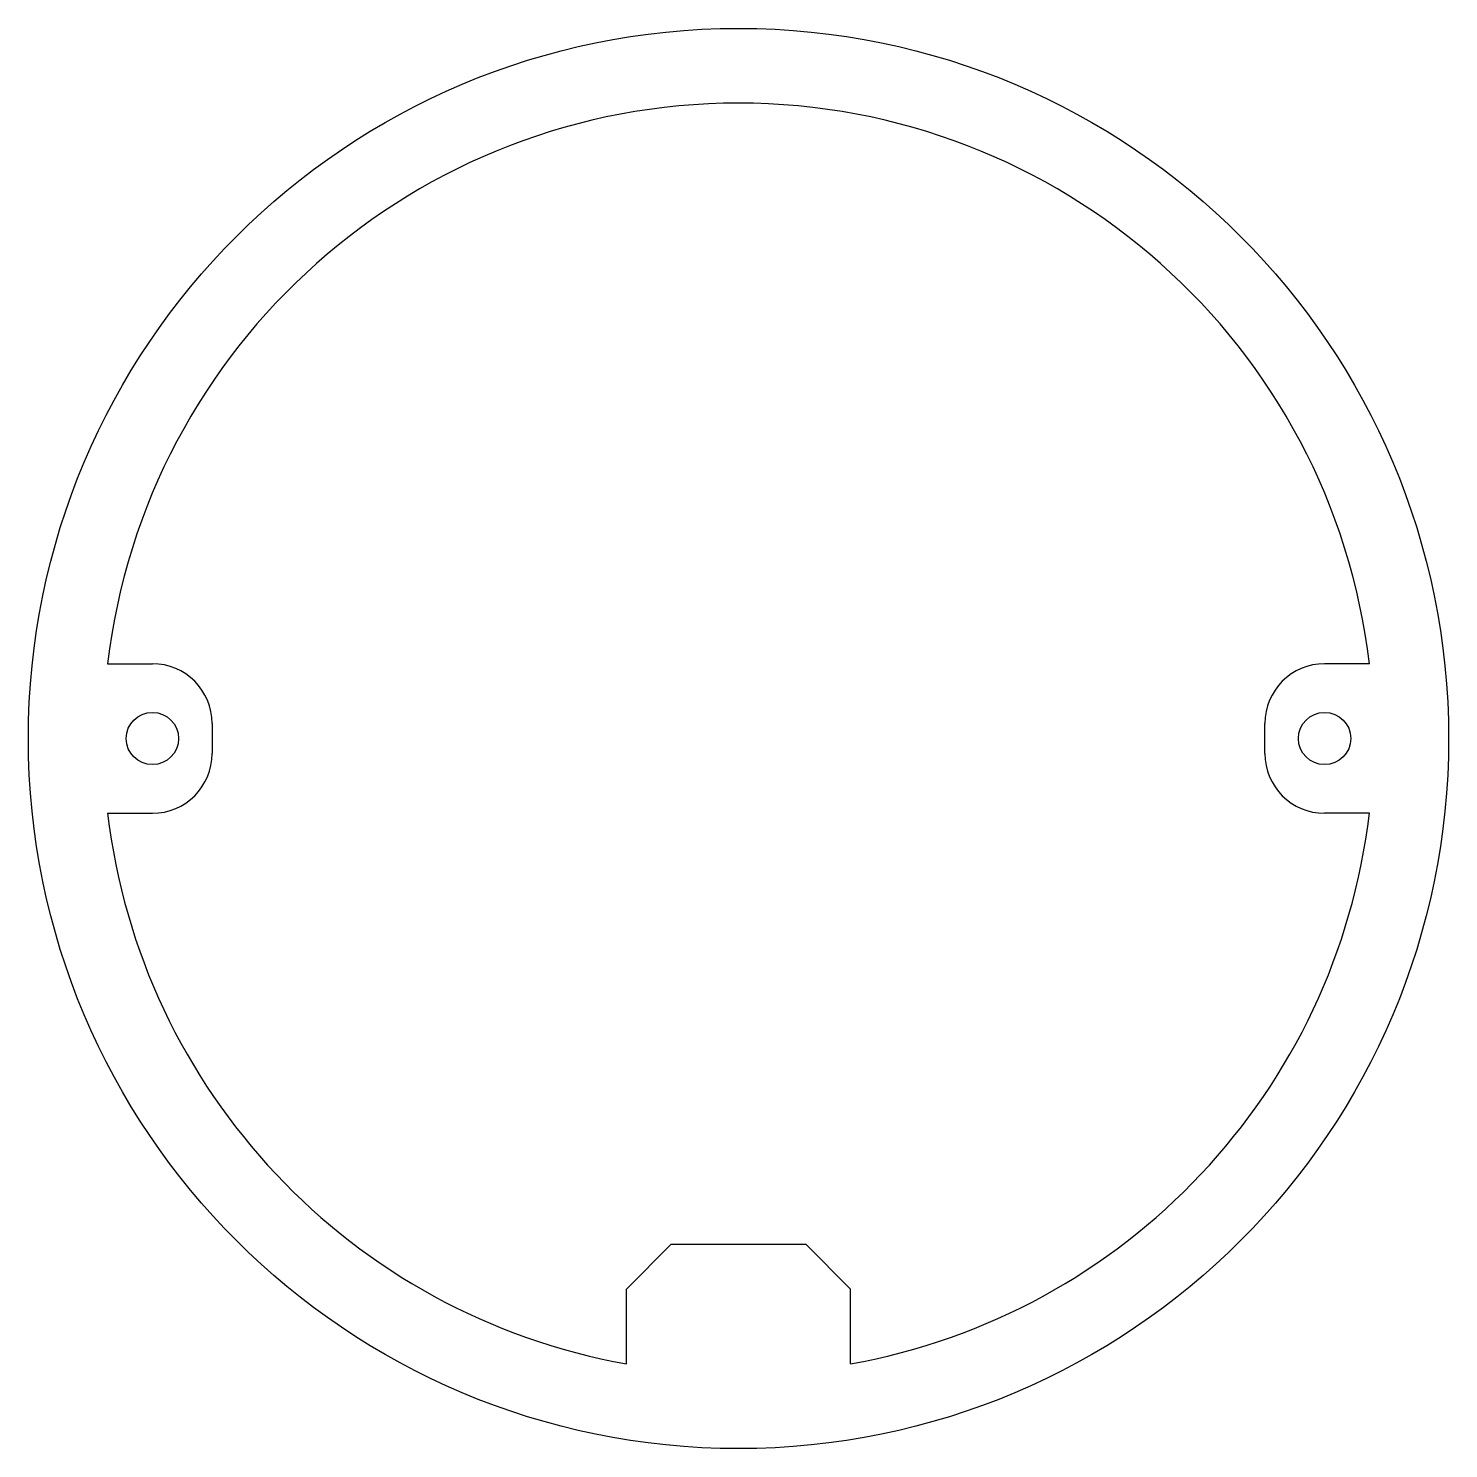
# Model space of a CAD drawing. Header units: millimetres. Extents: x -47.5 to 47.5, y -47.5 to 47.5.
import ezdxf

# ---------------------------------------------------------------- set-up
doc = ezdxf.new("R2010")
doc.units = ezdxf.units.MM

msp = doc.modelspace()

# ---------------------------------------------------------------- linework, layer by layer
at = {"color": 7, "linetype": 'Continuous', "lineweight": 25}
for p, q in [((-42.205, 5), (-39.205, 5)), ((42.205, 5), (39.205, 5)), ((-35.205, 1), (-35.205, -1)), ((35.205, -1), (35.205, 1)), ((-42.205, -5), (-39.205, -5)), ((42.205, -5), (39.205, -5)), ((-4.5, -33.833), (-7.5, -36.833)), ((-4.5, -33.833), (4.5, -33.833)), ((7.5, -36.833), (4.5, -33.833)), ((-7.5, -41.833), (-7.5, -36.833)), ((7.5, -41.833), (7.5, -36.833))]:
    msp.add_line(p, q, dxfattribs=at)
for centre, radius in [((0, 0), 47.5), ((-39.205, 0), 1.75), ((39.205, 0), 1.75)]:
    msp.add_circle(centre, radius, dxfattribs=at)
for centre, radius, start, end in [((0, 0), 42.5, 6.75633, 173.24367), ((-39.205, 1), 4, 0, 90), ((39.205, 1), 4, 90, 180), ((-39.205, -1), 4, 270, 0), ((39.205, -1), 4, 180, 270), ((0, 0), 42.5, 186.75633, 259.83575), ((0, 0), 42.5, 280.16425, 353.24367)]:
    msp.add_arc(centre, radius, start, end, dxfattribs=at)

doc.saveas('drawing.dxf')
